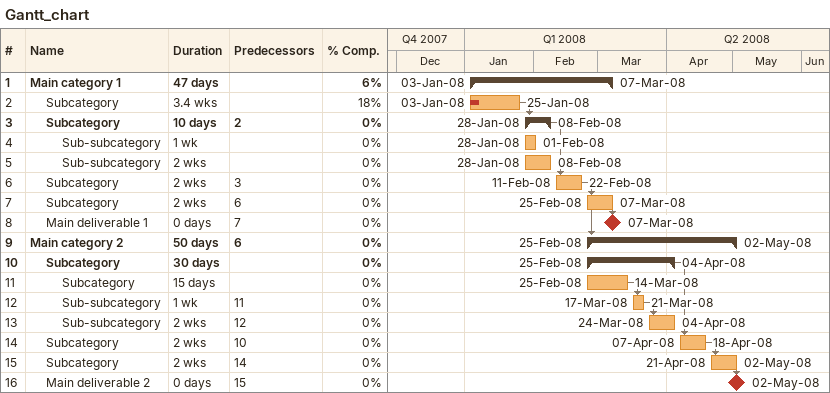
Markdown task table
Gantt_chart

| ID | Level | Task | Duration | Start | Finish | Predecessors | % complete |
|---|---|---|---|---|---|---|---|
| 1 | 1 | **Main category 1** | 47d | 2008-01-03 | 2008-03-07 |  | 6 |
| 2 | 2 | Subcategory | 3.4w | 2008-01-03 | 2008-01-25 |  | 18 |
| 3 | 2 | **Subcategory** | 10d | 2008-01-28 | 2008-02-08 | 2 | 0 |
| 4 | 3 | Sub-subcategory | 1w | 2008-01-28 | 2008-02-01 |  | 0 |
| 5 | 3 | Sub-subcategory | 2w | 2008-01-28 | 2008-02-08 |  | 0 |
| 6 | 2 | Subcategory | 2w | 2008-02-11 | 2008-02-22 | 3 | 0 |
| 7 | 2 | Subcategory | 2w | 2008-02-25 | 2008-03-07 | 6 | 0 |
| 8 | 2 | Main deliverable 1 | 0d | 2008-03-07 | 2008-03-07 | 7 | 0 |
| 9 | 1 | **Main category 2** | 50d | 2008-02-25 | 2008-05-02 | 6 | 0 |
| 10 | 2 | **Subcategory** | 30d | 2008-02-25 | 2008-04-04 |  | 0 |
| 11 | 3 | Subcategory | 15d | 2008-02-25 | 2008-03-14 |  | 0 |
| 12 | 3 | Sub-subcategory | 1w | 2008-03-17 | 2008-03-21 | 11 | 0 |
| 13 | 3 | Sub-subcategory | 2w | 2008-03-24 | 2008-04-04 | 12 | 0 |
| 14 | 2 | Subcategory | 2w | 2008-04-07 | 2008-04-18 | 10 | 0 |
| 15 | 2 | Subcategory | 2w | 2008-04-21 | 2008-05-02 | 14 | 0 |
| 16 | 2 | Main deliverable 2 | 0d | 2008-05-02 | 2008-05-02 | 15 | 0 |
